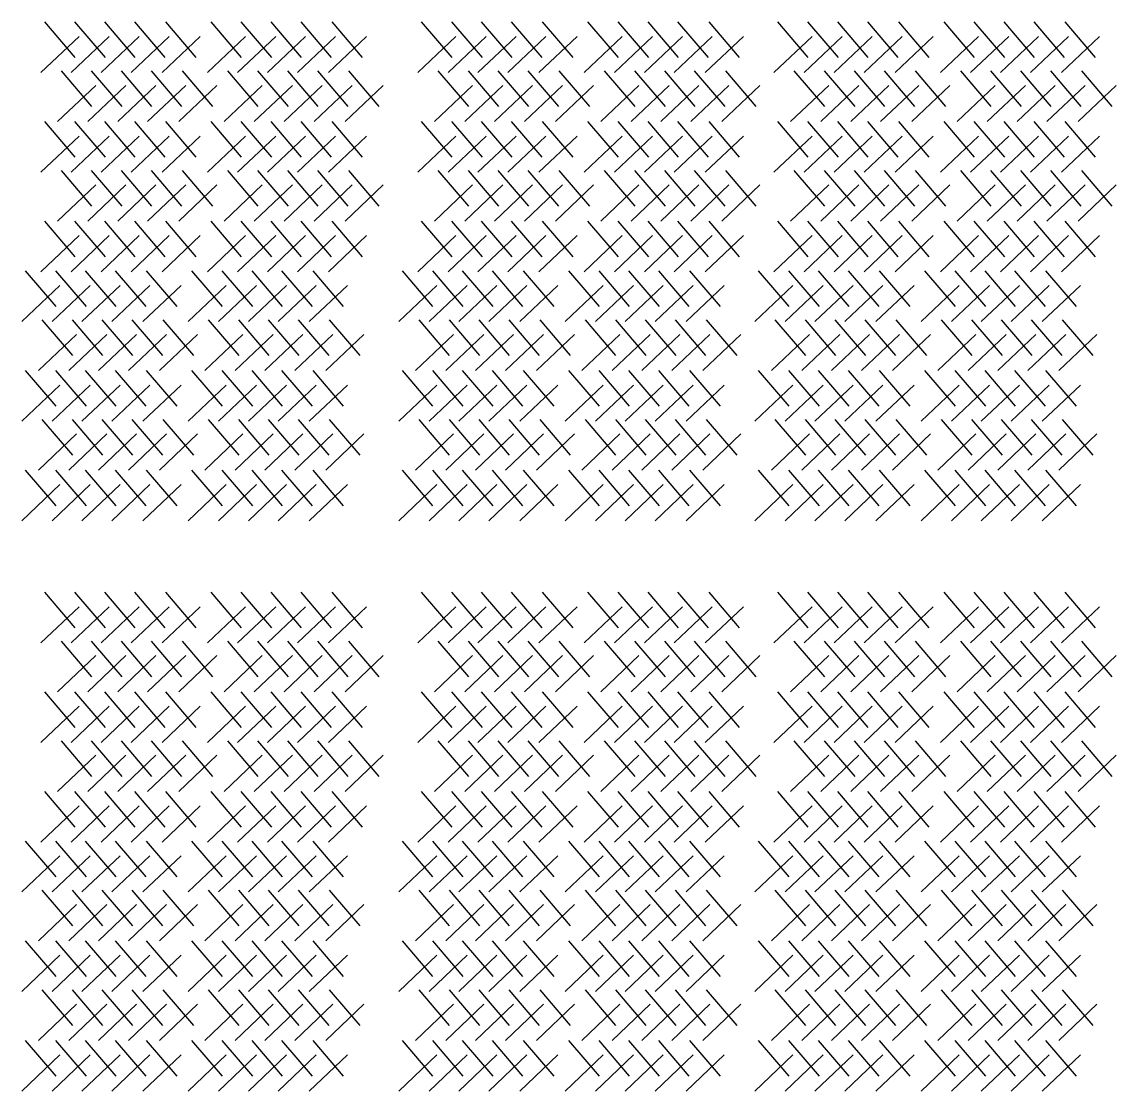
# Model space of a CAD drawing. Extents: x 31 to 9025, y 100 to 14053.
# Drawn here: x 31 to 2743, y 7274 to 9923 of the extents above; entities that cross this region are included whole.
import ezdxf

# ---------------------------------------------------------------- set-up
doc = ezdxf.new("R2010")
doc.units = 0

msp = doc.modelspace()

# ---------------------------------------------------------------- linework, layer by layer
for p, q in [((86.5, 9922.9), (162, 9834.3)), ((161.5, 9922.9), (237.1, 9834.3)), ((235.4, 9922.9), (310.9, 9834.3)), ((309.6, 9922.9), (385.2, 9834.3)), ((386.6, 9922.9), (462.1, 9834.3)), ((498.9, 9922.9), (574.4, 9834.3)), ((573.9, 9922.9), (649.5, 9834.3)), ((647.8, 9922.9), (723.4, 9834.3)), ((722, 9922.9), (797.6, 9834.3)), ((799, 9922.9), (874.6, 9834.3)), ((1020.8, 9922.9), (1096.3, 9834.3)), ((1095.8, 9922.9), (1171.4, 9834.3)), ((1169.7, 9922.9), (1245.3, 9834.3)), ((1243.9, 9922.9), (1319.5, 9834.3)), ((1320.9, 9922.9), (1396.5, 9834.3)), ((1433.2, 9922.9), (1508.8, 9834.3)), ((1508.2, 9922.9), (1583.8, 9834.3)), ((1582.1, 9922.9), (1657.7, 9834.3)), ((1656.3, 9922.9), (1731.9, 9834.3)), ((1733.3, 9922.9), (1808.9, 9834.3)), ((1903.6, 9922.9), (1979.1, 9834.3)), ((1978.6, 9922.9), (2054.2, 9834.3)), ((2052.5, 9922.9), (2128.1, 9834.3)), ((2126.7, 9922.9), (2202.3, 9834.3)), ((2203.7, 9922.9), (2279.3, 9834.3)), ((2316, 9922.9), (2391.6, 9834.3)), ((2391, 9922.9), (2466.6, 9834.3)), ((2464.9, 9922.9), (2540.5, 9834.3)), ((2539.1, 9922.9), (2614.7, 9834.3)), ((2616.1, 9922.9), (2691.7, 9834.3)), ((172.4, 9886.9), (78.1, 9797.3)), ((247.5, 9886.9), (153.2, 9797.3)), ((321.4, 9886.9), (227, 9797.3)), ((395.6, 9886.9), (301.3, 9797.3)), ((472.6, 9886.9), (378.2, 9797.3)), ((584.9, 9886.9), (490.5, 9797.3)), ((659.9, 9886.9), (565.6, 9797.3)), ((733.8, 9886.9), (639.5, 9797.3)), ((808, 9886.9), (713.7, 9797.3)), ((885, 9886.9), (790.7, 9797.3)), ((1106.8, 9886.9), (1012.4, 9797.3)), ((1181.8, 9886.9), (1087.5, 9797.3)), ((1255.7, 9886.9), (1161.4, 9797.3)), ((1329.9, 9886.9), (1235.6, 9797.3)), ((1406.9, 9886.9), (1312.6, 9797.3)), ((1519.2, 9886.9), (1424.9, 9797.3)), ((1594.2, 9886.9), (1499.9, 9797.3)), ((1668.1, 9886.9), (1573.8, 9797.3)), ((1742.3, 9886.9), (1648, 9797.3)), ((1819.3, 9886.9), (1725, 9797.3)), ((1989.6, 9886.9), (1895.2, 9797.3)), ((2064.6, 9886.9), (1970.3, 9797.3)), ((2138.5, 9886.9), (2044.2, 9797.3)), ((2212.7, 9886.9), (2118.4, 9797.3)), ((2289.7, 9886.9), (2195.4, 9797.3)), ((2402, 9886.9), (2307.7, 9797.3)), ((2477, 9886.9), (2382.7, 9797.3)), ((2550.9, 9886.9), (2456.6, 9797.3)), ((2625.1, 9886.9), (2530.8, 9797.3)), ((2702.1, 9886.9), (2607.8, 9797.3)), ((127.7, 9801.6), (203.3, 9713)), ((202.7, 9801.6), (278.3, 9713)), ((276.6, 9801.6), (352.2, 9713)), ((350.8, 9801.6), (426.4, 9713)), ((427.8, 9801.6), (503.4, 9713)), ((540.1, 9801.6), (615.7, 9713)), ((615.2, 9801.6), (690.7, 9713)), ((689, 9801.6), (764.6, 9713)), ((763.3, 9801.6), (838.8, 9713)), ((840.2, 9801.6), (915.8, 9713)), ((1062, 9801.6), (1137.6, 9713)), ((1137.1, 9801.6), (1212.6, 9713)), ((1210.9, 9801.6), (1286.5, 9713)), ((1285.2, 9801.6), (1360.7, 9713)), ((1362.1, 9801.6), (1437.7, 9713)), ((1474.4, 9801.6), (1550, 9713)), ((1549.5, 9801.6), (1625.1, 9713)), ((1623.4, 9801.6), (1698.9, 9713)), ((1697.6, 9801.6), (1773.1, 9713)), ((1774.6, 9801.6), (1850.1, 9713)), ((1944.8, 9801.6), (2020.4, 9713)), ((2019.9, 9801.6), (2095.4, 9713)), ((2093.7, 9801.6), (2169.3, 9713)), ((2168, 9801.6), (2243.5, 9713)), ((2244.9, 9801.6), (2320.5, 9713)), ((2357.2, 9801.6), (2432.8, 9713)), ((2432.3, 9801.6), (2507.8, 9713)), ((2506.1, 9801.6), (2581.7, 9713)), ((2580.4, 9801.6), (2655.9, 9713)), ((2657.3, 9801.6), (2732.9, 9713)), ((213.7, 9765.7), (119.3, 9676)), ((288.7, 9765.7), (194.4, 9676)), ((362.6, 9765.7), (268.3, 9676)), ((436.8, 9765.7), (342.5, 9676)), ((513.8, 9765.7), (419.5, 9676)), ((626.1, 9765.7), (531.8, 9676)), ((701.2, 9765.7), (606.8, 9676)), ((775, 9765.7), (680.7, 9676)), ((849.2, 9765.7), (754.9, 9676)), ((926.2, 9765.7), (831.9, 9676)), ((1148, 9765.7), (1053.7, 9676)), ((1223.1, 9765.7), (1128.7, 9676)), ((1296.9, 9765.7), (1202.6, 9676)), ((1371.2, 9765.7), (1276.8, 9676)), ((1448.1, 9765.7), (1353.8, 9676)), ((1560.4, 9765.7), (1466.1, 9676)), ((1635.5, 9765.7), (1541.1, 9676)), ((1709.3, 9765.7), (1615, 9676)), ((1783.6, 9765.7), (1689.2, 9676)), ((1860.5, 9765.7), (1766.2, 9676)), ((2030.8, 9765.7), (1936.5, 9676)), ((2105.9, 9765.7), (2011.5, 9676)), ((2179.7, 9765.7), (2085.4, 9676)), ((2254, 9765.7), (2159.6, 9676)), ((2330.9, 9765.7), (2236.6, 9676)), ((2443.2, 9765.7), (2348.9, 9676)), ((2518.3, 9765.7), (2423.9, 9676)), ((2592.1, 9765.7), (2497.8, 9676)), ((2666.4, 9765.7), (2572, 9676)), ((2743.3, 9765.7), (2649, 9676)), ((86.5, 9676.1), (162, 9587.5)), ((161.5, 9676.1), (237.1, 9587.5)), ((235.4, 9676.1), (310.9, 9587.5)), ((309.6, 9676.1), (385.2, 9587.5)), ((386.6, 9676.1), (462.1, 9587.5)), ((498.9, 9676.1), (574.4, 9587.5)), ((573.9, 9676.1), (649.5, 9587.5)), ((647.8, 9676.1), (723.4, 9587.5)), ((722, 9676.1), (797.6, 9587.5)), ((799, 9676.1), (874.6, 9587.5)), ((1020.8, 9676.1), (1096.3, 9587.5)), ((1095.8, 9676.1), (1171.4, 9587.5)), ((1169.7, 9676.1), (1245.3, 9587.5)), ((1243.9, 9676.1), (1319.5, 9587.5)), ((1320.9, 9676.1), (1396.5, 9587.5)), ((1433.2, 9676.1), (1508.8, 9587.5)), ((1508.2, 9676.1), (1583.8, 9587.5)), ((1582.1, 9676.1), (1657.7, 9587.5)), ((1656.3, 9676.1), (1731.9, 9587.5)), ((1733.3, 9676.1), (1808.9, 9587.5)), ((1903.6, 9676.1), (1979.1, 9587.5)), ((1978.6, 9676.1), (2054.2, 9587.5)), ((2052.5, 9676.1), (2128.1, 9587.5)), ((2126.7, 9676.1), (2202.3, 9587.5)), ((2203.7, 9676.1), (2279.3, 9587.5)), ((2316, 9676.1), (2391.6, 9587.5)), ((2391, 9676.1), (2466.6, 9587.5)), ((2464.9, 9676.1), (2540.5, 9587.5)), ((2539.1, 9676.1), (2614.7, 9587.5)), ((2616.1, 9676.1), (2691.7, 9587.5)), ((172.4, 9640.2), (78.1, 9550.5)), ((247.5, 9640.2), (153.2, 9550.5)), ((321.4, 9640.2), (227, 9550.5)), ((395.6, 9640.2), (301.3, 9550.5)), ((472.6, 9640.2), (378.2, 9550.5)), ((584.9, 9640.2), (490.5, 9550.5)), ((659.9, 9640.2), (565.6, 9550.5)), ((733.8, 9640.2), (639.5, 9550.5)), ((808, 9640.2), (713.7, 9550.5)), ((885, 9640.2), (790.7, 9550.5)), ((1106.8, 9640.2), (1012.4, 9550.5)), ((1181.8, 9640.2), (1087.5, 9550.5)), ((1255.7, 9640.2), (1161.4, 9550.5)), ((1329.9, 9640.2), (1235.6, 9550.5)), ((1406.9, 9640.2), (1312.6, 9550.5)), ((1519.2, 9640.2), (1424.9, 9550.5)), ((1594.2, 9640.2), (1499.9, 9550.5)), ((1668.1, 9640.2), (1573.8, 9550.5)), ((1742.3, 9640.2), (1648, 9550.5)), ((1819.3, 9640.2), (1725, 9550.5)), ((1989.6, 9640.2), (1895.2, 9550.5)), ((2064.6, 9640.2), (1970.3, 9550.5)), ((2138.5, 9640.2), (2044.2, 9550.5)), ((2212.7, 9640.2), (2118.4, 9550.5)), ((2289.7, 9640.2), (2195.4, 9550.5)), ((2402, 9640.2), (2307.7, 9550.5)), ((2477, 9640.2), (2382.7, 9550.5)), ((2550.9, 9640.2), (2456.6, 9550.5)), ((2625.1, 9640.2), (2530.8, 9550.5)), ((2702.1, 9640.2), (2607.8, 9550.5)), ((127.7, 9554.9), (203.3, 9466.3)), ((202.7, 9554.9), (278.3, 9466.3)), ((276.6, 9554.9), (352.2, 9466.3)), ((350.8, 9554.9), (426.4, 9466.3)), ((427.8, 9554.9), (503.4, 9466.3)), ((540.1, 9554.9), (615.7, 9466.3)), ((615.2, 9554.9), (690.7, 9466.3)), ((689, 9554.9), (764.6, 9466.3)), ((763.3, 9554.9), (838.8, 9466.3)), ((840.2, 9554.9), (915.8, 9466.3)), ((1062, 9554.9), (1137.6, 9466.3)), ((1137.1, 9554.9), (1212.6, 9466.3)), ((1210.9, 9554.9), (1286.5, 9466.3)), ((1285.2, 9554.9), (1360.7, 9466.3)), ((1362.1, 9554.9), (1437.7, 9466.3)), ((1474.4, 9554.9), (1550, 9466.3)), ((1549.5, 9554.9), (1625.1, 9466.3)), ((1623.4, 9554.9), (1698.9, 9466.3)), ((1697.6, 9554.9), (1773.1, 9466.3)), ((1774.6, 9554.9), (1850.1, 9466.3)), ((1944.8, 9554.9), (2020.4, 9466.3)), ((2019.9, 9554.9), (2095.4, 9466.3)), ((2093.7, 9554.9), (2169.3, 9466.3)), ((2168, 9554.9), (2243.5, 9466.3)), ((2244.9, 9554.9), (2320.5, 9466.3)), ((2357.2, 9554.9), (2432.8, 9466.3)), ((2432.3, 9554.9), (2507.8, 9466.3)), ((2506.1, 9554.9), (2581.7, 9466.3)), ((2580.4, 9554.9), (2655.9, 9466.3)), ((2657.3, 9554.9), (2732.9, 9466.3)), ((213.7, 9518.9), (119.3, 9429.3)), ((288.7, 9518.9), (194.4, 9429.3)), ((362.6, 9518.9), (268.3, 9429.3)), ((436.8, 9518.9), (342.5, 9429.3)), ((513.8, 9518.9), (419.5, 9429.3)), ((626.1, 9518.9), (531.8, 9429.3)), ((701.2, 9518.9), (606.8, 9429.3)), ((775, 9518.9), (680.7, 9429.3)), ((849.2, 9518.9), (754.9, 9429.3)), ((926.2, 9518.9), (831.9, 9429.3)), ((1148, 9518.9), (1053.7, 9429.3)), ((1223.1, 9518.9), (1128.7, 9429.3)), ((1296.9, 9518.9), (1202.6, 9429.3)), ((1371.2, 9518.9), (1276.8, 9429.3)), ((1448.1, 9518.9), (1353.8, 9429.3)), ((1560.4, 9518.9), (1466.1, 9429.3)), ((1635.5, 9518.9), (1541.1, 9429.3)), ((1709.3, 9518.9), (1615, 9429.3)), ((1783.6, 9518.9), (1689.2, 9429.3)), ((1860.5, 9518.9), (1766.2, 9429.3)), ((2030.8, 9518.9), (1936.5, 9429.3)), ((2105.9, 9518.9), (2011.5, 9429.3)), ((2179.7, 9518.9), (2085.4, 9429.3)), ((2254, 9518.9), (2159.6, 9429.3)), ((2330.9, 9518.9), (2236.6, 9429.3)), ((2443.2, 9518.9), (2348.9, 9429.3)), ((2518.3, 9518.9), (2423.9, 9429.3)), ((2592.1, 9518.9), (2497.8, 9429.3)), ((2666.4, 9518.9), (2572, 9429.3)), ((2743.3, 9518.9), (2649, 9429.3)), ((86.5, 9429.4), (162, 9340.8)), ((161.5, 9429.4), (237.1, 9340.8)), ((235.4, 9429.4), (310.9, 9340.8)), ((309.6, 9429.4), (385.2, 9340.8)), ((386.6, 9429.4), (462.1, 9340.8)), ((498.9, 9429.4), (574.4, 9340.8)), ((573.9, 9429.4), (649.5, 9340.8)), ((647.8, 9429.4), (723.4, 9340.8)), ((722, 9429.4), (797.6, 9340.8)), ((799, 9429.4), (874.6, 9340.8)), ((1020.8, 9429.4), (1096.3, 9340.8)), ((1095.8, 9429.4), (1171.4, 9340.8)), ((1169.7, 9429.4), (1245.3, 9340.8)), ((1243.9, 9429.4), (1319.5, 9340.8)), ((1320.9, 9429.4), (1396.5, 9340.8)), ((1433.2, 9429.4), (1508.8, 9340.8)), ((1508.2, 9429.4), (1583.8, 9340.8)), ((1582.1, 9429.4), (1657.7, 9340.8)), ((1656.3, 9429.4), (1731.9, 9340.8)), ((1733.3, 9429.4), (1808.9, 9340.8)), ((1903.6, 9429.4), (1979.1, 9340.8)), ((1978.6, 9429.4), (2054.2, 9340.8)), ((2052.5, 9429.4), (2128.1, 9340.8)), ((2126.7, 9429.4), (2202.3, 9340.8)), ((2203.7, 9429.4), (2279.3, 9340.8)), ((2316, 9429.4), (2391.6, 9340.8)), ((2391, 9429.4), (2466.6, 9340.8)), ((2464.9, 9429.4), (2540.5, 9340.8)), ((2539.1, 9429.4), (2614.7, 9340.8)), ((2616.1, 9429.4), (2691.7, 9340.8)), ((172.4, 9393.4), (78.1, 9303.8)), ((247.5, 9393.4), (153.2, 9303.8)), ((321.4, 9393.4), (227, 9303.8)), ((395.6, 9393.4), (301.3, 9303.8)), ((472.6, 9393.4), (378.2, 9303.8)), ((584.9, 9393.4), (490.5, 9303.8)), ((659.9, 9393.4), (565.6, 9303.8)), ((733.8, 9393.4), (639.5, 9303.8)), ((808, 9393.4), (713.7, 9303.8)), ((885, 9393.4), (790.7, 9303.8)), ((1106.8, 9393.4), (1012.4, 9303.8)), ((1181.8, 9393.4), (1087.5, 9303.8)), ((1255.7, 9393.4), (1161.4, 9303.8)), ((1329.9, 9393.4), (1235.6, 9303.8)), ((1406.9, 9393.4), (1312.6, 9303.8)), ((1519.2, 9393.4), (1424.9, 9303.8)), ((1594.2, 9393.4), (1499.9, 9303.8)), ((1668.1, 9393.4), (1573.8, 9303.8)), ((1742.3, 9393.4), (1648, 9303.8)), ((1819.3, 9393.4), (1725, 9303.8)), ((1989.6, 9393.4), (1895.2, 9303.8)), ((2064.6, 9393.4), (1970.3, 9303.8)), ((2138.5, 9393.4), (2044.2, 9303.8)), ((2212.7, 9393.4), (2118.4, 9303.8)), ((2289.7, 9393.4), (2195.4, 9303.8)), ((2402, 9393.4), (2307.7, 9303.8)), ((2477, 9393.4), (2382.7, 9303.8)), ((2550.9, 9393.4), (2456.6, 9303.8)), ((2625.1, 9393.4), (2530.8, 9303.8)), ((2702.1, 9393.4), (2607.8, 9303.8)), ((39.1, 9306), (114.6, 9217.4)), ((114.1, 9306), (189.7, 9217.4)), ((188, 9306), (263.5, 9217.4)), ((262.2, 9306), (337.8, 9217.4)), ((339.2, 9306), (414.7, 9217.4)), ((451.5, 9306), (527, 9217.4)), ((526.5, 9306), (602.1, 9217.4)), ((600.4, 9306), (676, 9217.4)), ((674.6, 9306), (750.2, 9217.4)), ((751.6, 9306), (827.2, 9217.4)), ((973.4, 9306), (1048.9, 9217.4)), ((1048.4, 9306), (1124, 9217.4)), ((1122.3, 9306), (1197.9, 9217.4)), ((1196.5, 9306), (1272.1, 9217.4)), ((1273.5, 9306), (1349.1, 9217.4)), ((1385.8, 9306), (1461.4, 9217.4)), ((1460.8, 9306), (1536.4, 9217.4)), ((1534.7, 9306), (1610.3, 9217.4)), ((1608.9, 9306), (1684.5, 9217.4)), ((1685.9, 9306), (1761.5, 9217.4)), ((1856.2, 9306), (1931.7, 9217.4)), ((1931.2, 9306), (2006.8, 9217.4)), ((2005.1, 9306), (2080.7, 9217.4)), ((2079.3, 9306), (2154.9, 9217.4)), ((2156.3, 9306), (2231.9, 9217.4)), ((2268.6, 9306), (2344.2, 9217.4)), ((2343.6, 9306), (2419.2, 9217.4)), ((2417.5, 9306), (2493.1, 9217.4)), ((2491.7, 9306), (2567.3, 9217.4)), ((2568.7, 9306), (2644.3, 9217.4)), ((125, 9270), (30.7, 9180.4)), ((200.1, 9270), (105.8, 9180.4)), ((274, 9270), (179.6, 9180.4)), ((348.2, 9270), (253.9, 9180.4)), ((425.2, 9270), (330.8, 9180.4)), ((537.5, 9270), (443.1, 9180.4)), ((612.5, 9270), (518.2, 9180.4)), ((686.4, 9270), (592.1, 9180.4)), ((760.6, 9270), (666.3, 9180.4)), ((837.6, 9270), (743.3, 9180.4)), ((1059.4, 9270), (965, 9180.4)), ((1134.4, 9270), (1040.1, 9180.4)), ((1208.3, 9270), (1114, 9180.4)), ((1282.5, 9270), (1188.2, 9180.4)), ((1359.5, 9270), (1265.2, 9180.4)), ((1471.8, 9270), (1377.5, 9180.4)), ((1546.8, 9270), (1452.5, 9180.4)), ((1620.7, 9270), (1526.4, 9180.4)), ((1694.9, 9270), (1600.6, 9180.4)), ((1771.9, 9270), (1677.6, 9180.4)), ((1942.2, 9270), (1847.8, 9180.4)), ((2017.2, 9270), (1922.9, 9180.4)), ((2091.1, 9270), (1996.8, 9180.4)), ((2165.3, 9270), (2071, 9180.4)), ((2242.3, 9270), (2148, 9180.4)), ((2354.6, 9270), (2260.3, 9180.4)), ((2429.6, 9270), (2335.3, 9180.4)), ((2503.5, 9270), (2409.2, 9180.4)), ((2577.7, 9270), (2483.4, 9180.4)), ((2654.7, 9270), (2560.4, 9180.4)), ((80.3, 9184.7), (155.9, 9096.1)), ((155.3, 9184.7), (230.9, 9096.1)), ((229.2, 9184.7), (304.8, 9096.1)), ((303.4, 9184.7), (379, 9096.1)), ((380.4, 9184.7), (456, 9096.1)), ((492.7, 9184.7), (568.3, 9096.1)), ((567.8, 9184.7), (643.3, 9096.1)), ((641.6, 9184.7), (717.2, 9096.1)), ((715.9, 9184.7), (791.4, 9096.1)), ((792.8, 9184.7), (868.4, 9096.1)), ((1014.6, 9184.7), (1090.2, 9096.1)), ((1089.7, 9184.7), (1165.2, 9096.1)), ((1163.5, 9184.7), (1239.1, 9096.1)), ((1237.8, 9184.7), (1313.3, 9096.1)), ((1314.7, 9184.7), (1390.3, 9096.1)), ((1427, 9184.7), (1502.6, 9096.1)), ((1502.1, 9184.7), (1577.7, 9096.1)), ((1576, 9184.7), (1651.5, 9096.1)), ((1650.2, 9184.7), (1725.7, 9096.1)), ((1727.2, 9184.7), (1802.7, 9096.1)), ((1897.4, 9184.7), (1973, 9096.1)), ((1972.5, 9184.7), (2048, 9096.1)), ((2046.3, 9184.7), (2121.9, 9096.1)), ((2120.6, 9184.7), (2196.1, 9096.1)), ((2197.5, 9184.7), (2273.1, 9096.1)), ((2309.8, 9184.7), (2385.4, 9096.1)), ((2384.9, 9184.7), (2460.5, 9096.1)), ((2458.7, 9184.7), (2534.3, 9096.1)), ((2533, 9184.7), (2608.5, 9096.1)), ((2610, 9184.7), (2685.5, 9096.1)), ((166.3, 9148.7), (71.9, 9059.1)), ((241.3, 9148.7), (147, 9059.1)), ((315.2, 9148.7), (220.9, 9059.1)), ((389.4, 9148.7), (295.1, 9059.1)), ((466.4, 9148.7), (372.1, 9059.1)), ((578.7, 9148.7), (484.4, 9059.1)), ((653.8, 9148.7), (559.4, 9059.1)), ((727.6, 9148.7), (633.3, 9059.1)), ((801.9, 9148.7), (707.5, 9059.1)), ((878.8, 9148.7), (784.5, 9059.1)), ((1100.6, 9148.7), (1006.3, 9059.1)), ((1175.7, 9148.7), (1081.3, 9059.1)), ((1249.5, 9148.7), (1155.2, 9059.1)), ((1323.8, 9148.7), (1229.4, 9059.1)), ((1400.7, 9148.7), (1306.4, 9059.1)), ((1513, 9148.7), (1418.7, 9059.1)), ((1588.1, 9148.7), (1493.7, 9059.1)), ((1661.9, 9148.7), (1567.6, 9059.1)), ((1736.2, 9148.7), (1641.8, 9059.1)), ((1813.1, 9148.7), (1718.8, 9059.1)), ((1983.4, 9148.7), (1889.1, 9059.1)), ((2058.5, 9148.7), (1964.1, 9059.1)), ((2132.3, 9148.7), (2038, 9059.1)), ((2206.6, 9148.7), (2112.2, 9059.1)), ((2283.5, 9148.7), (2189.2, 9059.1)), ((2395.8, 9148.7), (2301.5, 9059.1)), ((2470.9, 9148.7), (2376.5, 9059.1)), ((2544.7, 9148.7), (2450.4, 9059.1)), ((2619, 9148.7), (2524.6, 9059.1)), ((2695.9, 9148.7), (2601.6, 9059.1)), ((39.1, 9059.2), (114.6, 8970.6)), ((114.1, 9059.2), (189.7, 8970.6)), ((188, 9059.2), (263.5, 8970.6)), ((262.2, 9059.2), (337.8, 8970.6)), ((339.2, 9059.2), (414.7, 8970.6)), ((451.5, 9059.2), (527, 8970.6)), ((526.5, 9059.2), (602.1, 8970.6)), ((600.4, 9059.2), (676, 8970.6)), ((674.6, 9059.2), (750.2, 8970.6)), ((751.6, 9059.2), (827.2, 8970.6)), ((973.4, 9059.2), (1048.9, 8970.6)), ((1048.4, 9059.2), (1124, 8970.6)), ((1122.3, 9059.2), (1197.9, 8970.6)), ((1196.5, 9059.2), (1272.1, 8970.6)), ((1273.5, 9059.2), (1349.1, 8970.6)), ((1385.8, 9059.2), (1461.4, 8970.6)), ((1460.8, 9059.2), (1536.4, 8970.6)), ((1534.7, 9059.2), (1610.3, 8970.6)), ((1608.9, 9059.2), (1684.5, 8970.6)), ((1685.9, 9059.2), (1761.5, 8970.6)), ((1856.2, 9059.2), (1931.7, 8970.6)), ((1931.2, 9059.2), (2006.8, 8970.6)), ((2005.1, 9059.2), (2080.7, 8970.6)), ((2079.3, 9059.2), (2154.9, 8970.6)), ((2156.3, 9059.2), (2231.9, 8970.6)), ((2268.6, 9059.2), (2344.2, 8970.6)), ((2343.6, 9059.2), (2419.2, 8970.6)), ((2417.5, 9059.2), (2493.1, 8970.6)), ((2491.7, 9059.2), (2567.3, 8970.6)), ((2568.7, 9059.2), (2644.3, 8970.6)), ((125, 9023.2), (30.7, 8933.6)), ((200.1, 9023.2), (105.8, 8933.6)), ((274, 9023.2), (179.6, 8933.6)), ((348.2, 9023.2), (253.9, 8933.6)), ((425.2, 9023.2), (330.8, 8933.6)), ((537.5, 9023.2), (443.1, 8933.6)), ((612.5, 9023.2), (518.2, 8933.6)), ((686.4, 9023.2), (592.1, 8933.6)), ((760.6, 9023.2), (666.3, 8933.6)), ((837.6, 9023.2), (743.3, 8933.6)), ((1059.4, 9023.2), (965, 8933.6)), ((1134.4, 9023.2), (1040.1, 8933.6)), ((1208.3, 9023.2), (1114, 8933.6)), ((1282.5, 9023.2), (1188.2, 8933.6)), ((1359.5, 9023.2), (1265.2, 8933.6)), ((1471.8, 9023.2), (1377.5, 8933.6)), ((1546.8, 9023.2), (1452.5, 8933.6)), ((1620.7, 9023.2), (1526.4, 8933.6)), ((1694.9, 9023.2), (1600.6, 8933.6)), ((1771.9, 9023.2), (1677.6, 8933.6)), ((1942.2, 9023.2), (1847.8, 8933.6)), ((2017.2, 9023.2), (1922.9, 8933.6)), ((2091.1, 9023.2), (1996.8, 8933.6)), ((2165.3, 9023.2), (2071, 8933.6)), ((2242.3, 9023.2), (2148, 8933.6)), ((2354.6, 9023.2), (2260.3, 8933.6)), ((2429.6, 9023.2), (2335.3, 8933.6)), ((2503.5, 9023.2), (2409.2, 8933.6)), ((2577.7, 9023.2), (2483.4, 8933.6)), ((2654.7, 9023.2), (2560.4, 8933.6)), ((80.3, 8937.9), (155.9, 8849.3)), ((155.3, 8937.9), (230.9, 8849.3)), ((229.2, 8937.9), (304.8, 8849.3)), ((303.4, 8937.9), (379, 8849.3)), ((380.4, 8937.9), (456, 8849.3)), ((492.7, 8937.9), (568.3, 8849.3)), ((567.8, 8937.9), (643.3, 8849.3)), ((641.6, 8937.9), (717.2, 8849.3)), ((715.9, 8937.9), (791.4, 8849.3)), ((792.8, 8937.9), (868.4, 8849.3)), ((1014.6, 8937.9), (1090.2, 8849.3)), ((1089.7, 8937.9), (1165.2, 8849.3)), ((1163.5, 8937.9), (1239.1, 8849.3)), ((1237.8, 8937.9), (1313.3, 8849.3)), ((1314.7, 8937.9), (1390.3, 8849.3)), ((1427, 8937.9), (1502.6, 8849.3)), ((1502.1, 8937.9), (1577.7, 8849.3)), ((1576, 8937.9), (1651.5, 8849.3)), ((1650.2, 8937.9), (1725.7, 8849.3)), ((1727.2, 8937.9), (1802.7, 8849.3)), ((1897.4, 8937.9), (1973, 8849.3)), ((1972.5, 8937.9), (2048, 8849.3)), ((2046.3, 8937.9), (2121.9, 8849.3)), ((2120.6, 8937.9), (2196.1, 8849.3)), ((2197.5, 8937.9), (2273.1, 8849.3)), ((2309.8, 8937.9), (2385.4, 8849.3)), ((2384.9, 8937.9), (2460.5, 8849.3)), ((2458.7, 8937.9), (2534.3, 8849.3)), ((2533, 8937.9), (2608.5, 8849.3)), ((2610, 8937.9), (2685.5, 8849.3)), ((166.3, 8902), (71.9, 8812.3)), ((241.3, 8902), (147, 8812.3)), ((315.2, 8902), (220.9, 8812.3)), ((389.4, 8902), (295.1, 8812.3)), ((466.4, 8902), (372.1, 8812.3)), ((578.7, 8902), (484.4, 8812.3)), ((653.8, 8902), (559.4, 8812.3)), ((727.6, 8902), (633.3, 8812.3)), ((801.9, 8902), (707.5, 8812.3)), ((878.8, 8902), (784.5, 8812.3)), ((1100.6, 8902), (1006.3, 8812.3)), ((1175.7, 8902), (1081.3, 8812.3)), ((1249.5, 8902), (1155.2, 8812.3)), ((1323.8, 8902), (1229.4, 8812.3)), ((1400.7, 8902), (1306.4, 8812.3)), ((1513, 8902), (1418.7, 8812.3)), ((1588.1, 8902), (1493.7, 8812.3)), ((1661.9, 8902), (1567.6, 8812.3)), ((1736.2, 8902), (1641.8, 8812.3)), ((1813.1, 8902), (1718.8, 8812.3)), ((1983.4, 8902), (1889.1, 8812.3)), ((2058.5, 8902), (1964.1, 8812.3)), ((2132.3, 8902), (2038, 8812.3)), ((2206.6, 8902), (2112.2, 8812.3)), ((2283.5, 8902), (2189.2, 8812.3)), ((2395.8, 8902), (2301.5, 8812.3)), ((2470.9, 8902), (2376.5, 8812.3)), ((2544.7, 8902), (2450.4, 8812.3)), ((2619, 8902), (2524.6, 8812.3)), ((2695.9, 8902), (2601.6, 8812.3)), ((39.1, 8812.4), (114.6, 8723.8)), ((114.1, 8812.4), (189.7, 8723.8)), ((188, 8812.4), (263.5, 8723.8)), ((262.2, 8812.4), (337.8, 8723.8)), ((339.2, 8812.4), (414.7, 8723.8)), ((451.5, 8812.4), (527, 8723.8)), ((526.5, 8812.4), (602.1, 8723.8)), ((600.4, 8812.4), (676, 8723.8)), ((674.6, 8812.4), (750.2, 8723.8)), ((751.6, 8812.4), (827.2, 8723.8)), ((973.4, 8812.4), (1048.9, 8723.8)), ((1048.4, 8812.4), (1124, 8723.8)), ((1122.3, 8812.4), (1197.9, 8723.8)), ((1196.5, 8812.4), (1272.1, 8723.8)), ((1273.5, 8812.4), (1349.1, 8723.8)), ((1385.8, 8812.4), (1461.4, 8723.8)), ((1460.8, 8812.4), (1536.4, 8723.8)), ((1534.7, 8812.4), (1610.3, 8723.8)), ((1608.9, 8812.4), (1684.5, 8723.8)), ((1685.9, 8812.4), (1761.5, 8723.8)), ((1856.2, 8812.4), (1931.7, 8723.8)), ((1931.2, 8812.4), (2006.8, 8723.8)), ((2005.1, 8812.4), (2080.7, 8723.8)), ((2079.3, 8812.4), (2154.9, 8723.8)), ((2156.3, 8812.4), (2231.9, 8723.8)), ((2268.6, 8812.4), (2344.2, 8723.8)), ((2343.6, 8812.4), (2419.2, 8723.8)), ((2417.5, 8812.4), (2493.1, 8723.8)), ((2491.7, 8812.4), (2567.3, 8723.8)), ((2568.7, 8812.4), (2644.3, 8723.8)), ((125, 8776.5), (30.7, 8686.8)), ((200.1, 8776.5), (105.8, 8686.8)), ((274, 8776.5), (179.6, 8686.8)), ((348.2, 8776.5), (253.9, 8686.8)), ((425.2, 8776.5), (330.8, 8686.8)), ((537.5, 8776.5), (443.1, 8686.8)), ((612.5, 8776.5), (518.2, 8686.8)), ((686.4, 8776.5), (592.1, 8686.8)), ((760.6, 8776.5), (666.3, 8686.8)), ((837.6, 8776.5), (743.3, 8686.8)), ((1059.4, 8776.5), (965, 8686.8)), ((1134.4, 8776.5), (1040.1, 8686.8)), ((1208.3, 8776.5), (1114, 8686.8)), ((1282.5, 8776.5), (1188.2, 8686.8)), ((1359.5, 8776.5), (1265.2, 8686.8)), ((1471.8, 8776.5), (1377.5, 8686.8)), ((1546.8, 8776.5), (1452.5, 8686.8)), ((1620.7, 8776.5), (1526.4, 8686.8)), ((1694.9, 8776.5), (1600.6, 8686.8)), ((1771.9, 8776.5), (1677.6, 8686.8)), ((1942.2, 8776.5), (1847.8, 8686.8)), ((2017.2, 8776.5), (1922.9, 8686.8)), ((2091.1, 8776.5), (1996.8, 8686.8)), ((2165.3, 8776.5), (2071, 8686.8)), ((2242.3, 8776.5), (2148, 8686.8)), ((2354.6, 8776.5), (2260.3, 8686.8)), ((2429.6, 8776.5), (2335.3, 8686.8)), ((2503.5, 8776.5), (2409.2, 8686.8)), ((2577.7, 8776.5), (2483.4, 8686.8)), ((2654.7, 8776.5), (2560.4, 8686.8)), ((86.5, 8509.9), (162, 8421.3)), ((161.5, 8509.9), (237.1, 8421.3)), ((235.4, 8509.9), (310.9, 8421.3)), ((309.6, 8509.9), (385.2, 8421.3)), ((386.6, 8509.9), (462.1, 8421.3)), ((498.9, 8509.9), (574.4, 8421.3)), ((573.9, 8509.9), (649.5, 8421.3)), ((647.8, 8509.9), (723.4, 8421.3)), ((722, 8509.9), (797.6, 8421.3)), ((799, 8509.9), (874.6, 8421.3)), ((1020.8, 8509.9), (1096.3, 8421.3)), ((1095.8, 8509.9), (1171.4, 8421.3)), ((1169.7, 8509.9), (1245.3, 8421.3)), ((1243.9, 8509.9), (1319.5, 8421.3)), ((1320.9, 8509.9), (1396.5, 8421.3)), ((1433.2, 8509.9), (1508.8, 8421.3)), ((1508.2, 8509.9), (1583.8, 8421.3)), ((1582.1, 8509.9), (1657.7, 8421.3)), ((1656.3, 8509.9), (1731.9, 8421.3)), ((1733.3, 8509.9), (1808.9, 8421.3)), ((1903.6, 8509.9), (1979.1, 8421.3)), ((1978.6, 8509.9), (2054.2, 8421.3)), ((2052.5, 8509.9), (2128.1, 8421.3)), ((2126.7, 8509.9), (2202.3, 8421.3)), ((2203.7, 8509.9), (2279.3, 8421.3)), ((2316, 8509.9), (2391.6, 8421.3)), ((2391, 8509.9), (2466.6, 8421.3)), ((2464.9, 8509.9), (2540.5, 8421.3)), ((2539.1, 8509.9), (2614.7, 8421.3)), ((2616.1, 8509.9), (2691.7, 8421.3)), ((172.4, 8474), (78.1, 8384.3)), ((247.5, 8474), (153.2, 8384.3)), ((321.4, 8474), (227, 8384.3)), ((395.6, 8474), (301.3, 8384.3)), ((472.6, 8474), (378.2, 8384.3)), ((584.9, 8474), (490.5, 8384.3)), ((659.9, 8474), (565.6, 8384.3)), ((733.8, 8474), (639.5, 8384.3)), ((808, 8474), (713.7, 8384.3)), ((885, 8474), (790.7, 8384.3)), ((1106.8, 8474), (1012.4, 8384.3)), ((1181.8, 8474), (1087.5, 8384.3)), ((1255.7, 8474), (1161.4, 8384.3)), ((1329.9, 8474), (1235.6, 8384.3)), ((1406.9, 8474), (1312.6, 8384.3)), ((1519.2, 8474), (1424.9, 8384.3)), ((1594.2, 8474), (1499.9, 8384.3)), ((1668.1, 8474), (1573.8, 8384.3)), ((1742.3, 8474), (1648, 8384.3)), ((1819.3, 8474), (1725, 8384.3)), ((1989.6, 8474), (1895.2, 8384.3)), ((2064.6, 8474), (1970.3, 8384.3)), ((2138.5, 8474), (2044.2, 8384.3)), ((2212.7, 8474), (2118.4, 8384.3)), ((2289.7, 8474), (2195.4, 8384.3)), ((2402, 8474), (2307.7, 8384.3)), ((2477, 8474), (2382.7, 8384.3)), ((2550.9, 8474), (2456.6, 8384.3)), ((2625.1, 8474), (2530.8, 8384.3)), ((2702.1, 8474), (2607.8, 8384.3)), ((127.7, 8388.7), (203.3, 8300.1)), ((202.7, 8388.7), (278.3, 8300.1)), ((276.6, 8388.7), (352.2, 8300.1)), ((350.8, 8388.7), (426.4, 8300.1)), ((427.8, 8388.7), (503.4, 8300.1)), ((540.1, 8388.7), (615.7, 8300.1)), ((615.2, 8388.7), (690.7, 8300.1)), ((689, 8388.7), (764.6, 8300.1)), ((763.3, 8388.7), (838.8, 8300.1)), ((840.2, 8388.7), (915.8, 8300.1)), ((1062, 8388.7), (1137.6, 8300.1)), ((1137.1, 8388.7), (1212.6, 8300.1)), ((1210.9, 8388.7), (1286.5, 8300.1)), ((1285.2, 8388.7), (1360.7, 8300.1)), ((1362.1, 8388.7), (1437.7, 8300.1)), ((1474.4, 8388.7), (1550, 8300.1)), ((1549.5, 8388.7), (1625.1, 8300.1)), ((1623.4, 8388.7), (1698.9, 8300.1)), ((1697.6, 8388.7), (1773.1, 8300.1)), ((1774.6, 8388.7), (1850.1, 8300.1)), ((1944.8, 8388.7), (2020.4, 8300.1)), ((2019.9, 8388.7), (2095.4, 8300.1)), ((2093.7, 8388.7), (2169.3, 8300.1)), ((2168, 8388.7), (2243.5, 8300.1)), ((2244.9, 8388.7), (2320.5, 8300.1)), ((2357.2, 8388.7), (2432.8, 8300.1)), ((2432.3, 8388.7), (2507.8, 8300.1)), ((2506.1, 8388.7), (2581.7, 8300.1)), ((2580.4, 8388.7), (2655.9, 8300.1)), ((2657.3, 8388.7), (2732.9, 8300.1)), ((213.7, 8352.7), (119.3, 8263.1)), ((288.7, 8352.7), (194.4, 8263.1)), ((362.6, 8352.7), (268.3, 8263.1)), ((436.8, 8352.7), (342.5, 8263.1)), ((513.8, 8352.7), (419.5, 8263.1)), ((626.1, 8352.7), (531.8, 8263.1)), ((701.2, 8352.7), (606.8, 8263.1)), ((775, 8352.7), (680.7, 8263.1)), ((849.2, 8352.7), (754.9, 8263.1)), ((926.2, 8352.7), (831.9, 8263.1)), ((1148, 8352.7), (1053.7, 8263.1)), ((1223.1, 8352.7), (1128.7, 8263.1)), ((1296.9, 8352.7), (1202.6, 8263.1)), ((1371.2, 8352.7), (1276.8, 8263.1)), ((1448.1, 8352.7), (1353.8, 8263.1)), ((1560.4, 8352.7), (1466.1, 8263.1)), ((1635.5, 8352.7), (1541.1, 8263.1)), ((1709.3, 8352.7), (1615, 8263.1)), ((1783.6, 8352.7), (1689.2, 8263.1)), ((1860.5, 8352.7), (1766.2, 8263.1)), ((2030.8, 8352.7), (1936.5, 8263.1)), ((2105.9, 8352.7), (2011.5, 8263.1)), ((2179.7, 8352.7), (2085.4, 8263.1)), ((2254, 8352.7), (2159.6, 8263.1)), ((2330.9, 8352.7), (2236.6, 8263.1)), ((2443.2, 8352.7), (2348.9, 8263.1)), ((2518.3, 8352.7), (2423.9, 8263.1)), ((2592.1, 8352.7), (2497.8, 8263.1)), ((2666.4, 8352.7), (2572, 8263.1)), ((2743.3, 8352.7), (2649, 8263.1)), ((86.5, 8263.2), (162, 8174.6)), ((161.5, 8263.2), (237.1, 8174.6)), ((235.4, 8263.2), (310.9, 8174.6)), ((309.6, 8263.2), (385.2, 8174.6)), ((386.6, 8263.2), (462.1, 8174.6)), ((498.9, 8263.2), (574.4, 8174.6)), ((573.9, 8263.2), (649.5, 8174.6)), ((647.8, 8263.2), (723.4, 8174.6)), ((722, 8263.2), (797.6, 8174.6)), ((799, 8263.2), (874.6, 8174.6)), ((1020.8, 8263.2), (1096.3, 8174.6)), ((1095.8, 8263.2), (1171.4, 8174.6)), ((1169.7, 8263.2), (1245.3, 8174.6)), ((1243.9, 8263.2), (1319.5, 8174.6)), ((1320.9, 8263.2), (1396.5, 8174.6)), ((1433.2, 8263.2), (1508.8, 8174.6)), ((1508.2, 8263.2), (1583.8, 8174.6)), ((1582.1, 8263.2), (1657.7, 8174.6)), ((1656.3, 8263.2), (1731.9, 8174.6)), ((1733.3, 8263.2), (1808.9, 8174.6)), ((1903.6, 8263.2), (1979.1, 8174.6)), ((1978.6, 8263.2), (2054.2, 8174.6)), ((2052.5, 8263.2), (2128.1, 8174.6)), ((2126.7, 8263.2), (2202.3, 8174.6)), ((2203.7, 8263.2), (2279.3, 8174.6)), ((2316, 8263.2), (2391.6, 8174.6)), ((2391, 8263.2), (2466.6, 8174.6)), ((2464.9, 8263.2), (2540.5, 8174.6)), ((2539.1, 8263.2), (2614.7, 8174.6)), ((2616.1, 8263.2), (2691.7, 8174.6)), ((172.4, 8227.2), (78.1, 8137.6)), ((247.5, 8227.2), (153.2, 8137.6)), ((321.4, 8227.2), (227, 8137.6)), ((395.6, 8227.2), (301.3, 8137.6)), ((472.6, 8227.2), (378.2, 8137.6)), ((584.9, 8227.2), (490.5, 8137.6)), ((659.9, 8227.2), (565.6, 8137.6)), ((733.8, 8227.2), (639.5, 8137.6)), ((808, 8227.2), (713.7, 8137.6)), ((885, 8227.2), (790.7, 8137.6)), ((1106.8, 8227.2), (1012.4, 8137.6)), ((1181.8, 8227.2), (1087.5, 8137.6)), ((1255.7, 8227.2), (1161.4, 8137.6)), ((1329.9, 8227.2), (1235.6, 8137.6)), ((1406.9, 8227.2), (1312.6, 8137.6)), ((1519.2, 8227.2), (1424.9, 8137.6)), ((1594.2, 8227.2), (1499.9, 8137.6)), ((1668.1, 8227.2), (1573.8, 8137.6)), ((1742.3, 8227.2), (1648, 8137.6)), ((1819.3, 8227.2), (1725, 8137.6)), ((1989.6, 8227.2), (1895.2, 8137.6)), ((2064.6, 8227.2), (1970.3, 8137.6)), ((2138.5, 8227.2), (2044.2, 8137.6)), ((2212.7, 8227.2), (2118.4, 8137.6)), ((2289.7, 8227.2), (2195.4, 8137.6)), ((2402, 8227.2), (2307.7, 8137.6)), ((2477, 8227.2), (2382.7, 8137.6)), ((2550.9, 8227.2), (2456.6, 8137.6)), ((2625.1, 8227.2), (2530.8, 8137.6)), ((2702.1, 8227.2), (2607.8, 8137.6)), ((127.7, 8141.9), (203.3, 8053.3)), ((202.7, 8141.9), (278.3, 8053.3)), ((276.6, 8141.9), (352.2, 8053.3)), ((350.8, 8141.9), (426.4, 8053.3)), ((427.8, 8141.9), (503.4, 8053.3)), ((540.1, 8141.9), (615.7, 8053.3)), ((615.2, 8141.9), (690.7, 8053.3)), ((689, 8141.9), (764.6, 8053.3)), ((763.3, 8141.9), (838.8, 8053.3)), ((840.2, 8141.9), (915.8, 8053.3)), ((1062, 8141.9), (1137.6, 8053.3)), ((1137.1, 8141.9), (1212.6, 8053.3)), ((1210.9, 8141.9), (1286.5, 8053.3)), ((1285.2, 8141.9), (1360.7, 8053.3)), ((1362.1, 8141.9), (1437.7, 8053.3)), ((1474.4, 8141.9), (1550, 8053.3)), ((1549.5, 8141.9), (1625.1, 8053.3)), ((1623.4, 8141.9), (1698.9, 8053.3)), ((1697.6, 8141.9), (1773.1, 8053.3)), ((1774.6, 8141.9), (1850.1, 8053.3)), ((1944.8, 8141.9), (2020.4, 8053.3)), ((2019.9, 8141.9), (2095.4, 8053.3)), ((2093.7, 8141.9), (2169.3, 8053.3)), ((2168, 8141.9), (2243.5, 8053.3)), ((2244.9, 8141.9), (2320.5, 8053.3)), ((2357.2, 8141.9), (2432.8, 8053.3)), ((2432.3, 8141.9), (2507.8, 8053.3)), ((2506.1, 8141.9), (2581.7, 8053.3)), ((2580.4, 8141.9), (2655.9, 8053.3)), ((2657.3, 8141.9), (2732.9, 8053.3)), ((213.7, 8105.9), (119.3, 8016.3)), ((288.7, 8105.9), (194.4, 8016.3)), ((362.6, 8105.9), (268.3, 8016.3)), ((436.8, 8105.9), (342.5, 8016.3)), ((513.8, 8105.9), (419.5, 8016.3)), ((626.1, 8105.9), (531.8, 8016.3)), ((701.2, 8105.9), (606.8, 8016.3)), ((775, 8105.9), (680.7, 8016.3)), ((849.2, 8105.9), (754.9, 8016.3)), ((926.2, 8105.9), (831.9, 8016.3)), ((1148, 8105.9), (1053.7, 8016.3)), ((1223.1, 8105.9), (1128.7, 8016.3)), ((1296.9, 8105.9), (1202.6, 8016.3)), ((1371.2, 8105.9), (1276.8, 8016.3)), ((1448.1, 8105.9), (1353.8, 8016.3)), ((1560.4, 8105.9), (1466.1, 8016.3)), ((1635.5, 8105.9), (1541.1, 8016.3)), ((1709.3, 8105.9), (1615, 8016.3)), ((1783.6, 8105.9), (1689.2, 8016.3)), ((1860.5, 8105.9), (1766.2, 8016.3)), ((2030.8, 8105.9), (1936.5, 8016.3)), ((2105.9, 8105.9), (2011.5, 8016.3)), ((2179.7, 8105.9), (2085.4, 8016.3)), ((2254, 8105.9), (2159.6, 8016.3)), ((2330.9, 8105.9), (2236.6, 8016.3)), ((2443.2, 8105.9), (2348.9, 8016.3)), ((2518.3, 8105.9), (2423.9, 8016.3)), ((2592.1, 8105.9), (2497.8, 8016.3)), ((2666.4, 8105.9), (2572, 8016.3)), ((2743.3, 8105.9), (2649, 8016.3)), ((86.5, 8016.4), (162, 7927.8)), ((161.5, 8016.4), (237.1, 7927.8)), ((235.4, 8016.4), (310.9, 7927.8)), ((309.6, 8016.4), (385.2, 7927.8)), ((386.6, 8016.4), (462.1, 7927.8)), ((498.9, 8016.4), (574.4, 7927.8)), ((573.9, 8016.4), (649.5, 7927.8)), ((647.8, 8016.4), (723.4, 7927.8)), ((722, 8016.4), (797.6, 7927.8)), ((799, 8016.4), (874.6, 7927.8)), ((1020.8, 8016.4), (1096.3, 7927.8)), ((1095.8, 8016.4), (1171.4, 7927.8)), ((1169.7, 8016.4), (1245.3, 7927.8)), ((1243.9, 8016.4), (1319.5, 7927.8)), ((1320.9, 8016.4), (1396.5, 7927.8)), ((1433.2, 8016.4), (1508.8, 7927.8)), ((1508.2, 8016.4), (1583.8, 7927.8)), ((1582.1, 8016.4), (1657.7, 7927.8)), ((1656.3, 8016.4), (1731.9, 7927.8)), ((1733.3, 8016.4), (1808.9, 7927.8)), ((1903.6, 8016.4), (1979.1, 7927.8)), ((1978.6, 8016.4), (2054.2, 7927.8)), ((2052.5, 8016.4), (2128.1, 7927.8)), ((2126.7, 8016.4), (2202.3, 7927.8)), ((2203.7, 8016.4), (2279.3, 7927.8)), ((2316, 8016.4), (2391.6, 7927.8)), ((2391, 8016.4), (2466.6, 7927.8)), ((2464.9, 8016.4), (2540.5, 7927.8)), ((2539.1, 8016.4), (2614.7, 7927.8)), ((2616.1, 8016.4), (2691.7, 7927.8)), ((172.4, 7980.4), (78.1, 7890.8)), ((247.5, 7980.4), (153.2, 7890.8)), ((321.4, 7980.4), (227, 7890.8)), ((395.6, 7980.4), (301.3, 7890.8)), ((472.6, 7980.4), (378.2, 7890.8)), ((584.9, 7980.4), (490.5, 7890.8)), ((659.9, 7980.4), (565.6, 7890.8)), ((733.8, 7980.4), (639.5, 7890.8)), ((808, 7980.4), (713.7, 7890.8)), ((885, 7980.4), (790.7, 7890.8)), ((1106.8, 7980.4), (1012.4, 7890.8)), ((1181.8, 7980.4), (1087.5, 7890.8)), ((1255.7, 7980.4), (1161.4, 7890.8)), ((1329.9, 7980.4), (1235.6, 7890.8)), ((1406.9, 7980.4), (1312.6, 7890.8)), ((1519.2, 7980.4), (1424.9, 7890.8)), ((1594.2, 7980.4), (1499.9, 7890.8)), ((1668.1, 7980.4), (1573.8, 7890.8)), ((1742.3, 7980.4), (1648, 7890.8)), ((1819.3, 7980.4), (1725, 7890.8)), ((1989.6, 7980.4), (1895.2, 7890.8)), ((2064.6, 7980.4), (1970.3, 7890.8)), ((2138.5, 7980.4), (2044.2, 7890.8)), ((2212.7, 7980.4), (2118.4, 7890.8)), ((2289.7, 7980.4), (2195.4, 7890.8)), ((2402, 7980.4), (2307.7, 7890.8)), ((2477, 7980.4), (2382.7, 7890.8)), ((2550.9, 7980.4), (2456.6, 7890.8)), ((2625.1, 7980.4), (2530.8, 7890.8)), ((2702.1, 7980.4), (2607.8, 7890.8)), ((39.1, 7893), (114.6, 7804.4)), ((114.1, 7893), (189.7, 7804.4)), ((188, 7893), (263.5, 7804.4)), ((262.2, 7893), (337.8, 7804.4)), ((339.2, 7893), (414.7, 7804.4)), ((451.5, 7893), (527, 7804.4)), ((526.5, 7893), (602.1, 7804.4)), ((600.4, 7893), (676, 7804.4)), ((674.6, 7893), (750.2, 7804.4)), ((751.6, 7893), (827.2, 7804.4)), ((973.4, 7893), (1048.9, 7804.4)), ((1048.4, 7893), (1124, 7804.4)), ((1122.3, 7893), (1197.9, 7804.4)), ((1196.5, 7893), (1272.1, 7804.4)), ((1273.5, 7893), (1349.1, 7804.4)), ((1385.8, 7893), (1461.4, 7804.4)), ((1460.8, 7893), (1536.4, 7804.4)), ((1534.7, 7893), (1610.3, 7804.4)), ((1608.9, 7893), (1684.5, 7804.4)), ((1685.9, 7893), (1761.5, 7804.4)), ((1856.2, 7893), (1931.7, 7804.4)), ((1931.2, 7893), (2006.8, 7804.4)), ((2005.1, 7893), (2080.7, 7804.4)), ((2079.3, 7893), (2154.9, 7804.4)), ((2156.3, 7893), (2231.9, 7804.4)), ((2268.6, 7893), (2344.2, 7804.4)), ((2343.6, 7893), (2419.2, 7804.4)), ((2417.5, 7893), (2493.1, 7804.4)), ((2491.7, 7893), (2567.3, 7804.4)), ((2568.7, 7893), (2644.3, 7804.4)), ((125, 7857), (30.7, 7767.4)), ((200.1, 7857), (105.8, 7767.4)), ((274, 7857), (179.6, 7767.4)), ((348.2, 7857), (253.9, 7767.4)), ((425.2, 7857), (330.8, 7767.4)), ((537.5, 7857), (443.1, 7767.4)), ((612.5, 7857), (518.2, 7767.4)), ((686.4, 7857), (592.1, 7767.4)), ((760.6, 7857), (666.3, 7767.4)), ((837.6, 7857), (743.3, 7767.4)), ((1059.4, 7857), (965, 7767.4)), ((1134.4, 7857), (1040.1, 7767.4)), ((1208.3, 7857), (1114, 7767.4)), ((1282.5, 7857), (1188.2, 7767.4)), ((1359.5, 7857), (1265.2, 7767.4)), ((1471.8, 7857), (1377.5, 7767.4)), ((1546.8, 7857), (1452.5, 7767.4)), ((1620.7, 7857), (1526.4, 7767.4)), ((1694.9, 7857), (1600.6, 7767.4)), ((1771.9, 7857), (1677.6, 7767.4)), ((1942.2, 7857), (1847.8, 7767.4)), ((2017.2, 7857), (1922.9, 7767.4)), ((2091.1, 7857), (1996.8, 7767.4)), ((2165.3, 7857), (2071, 7767.4)), ((2242.3, 7857), (2148, 7767.4)), ((2354.6, 7857), (2260.3, 7767.4)), ((2429.6, 7857), (2335.3, 7767.4)), ((2503.5, 7857), (2409.2, 7767.4)), ((2577.7, 7857), (2483.4, 7767.4)), ((2654.7, 7857), (2560.4, 7767.4)), ((80.3, 7771.7), (155.9, 7683.1)), ((155.3, 7771.7), (230.9, 7683.1)), ((229.2, 7771.7), (304.8, 7683.1)), ((303.4, 7771.7), (379, 7683.1)), ((380.4, 7771.7), (456, 7683.1)), ((492.7, 7771.7), (568.3, 7683.1)), ((567.8, 7771.7), (643.3, 7683.1)), ((641.6, 7771.7), (717.2, 7683.1)), ((715.9, 7771.7), (791.4, 7683.1)), ((792.8, 7771.7), (868.4, 7683.1)), ((1014.6, 7771.7), (1090.2, 7683.1)), ((1089.7, 7771.7), (1165.2, 7683.1)), ((1163.5, 7771.7), (1239.1, 7683.1)), ((1237.8, 7771.7), (1313.3, 7683.1)), ((1314.7, 7771.7), (1390.3, 7683.1)), ((1427, 7771.7), (1502.6, 7683.1)), ((1502.1, 7771.7), (1577.7, 7683.1)), ((1576, 7771.7), (1651.5, 7683.1)), ((1650.2, 7771.7), (1725.7, 7683.1)), ((1727.2, 7771.7), (1802.7, 7683.1)), ((1897.4, 7771.7), (1973, 7683.1)), ((1972.5, 7771.7), (2048, 7683.1)), ((2046.3, 7771.7), (2121.9, 7683.1)), ((2120.6, 7771.7), (2196.1, 7683.1)), ((2197.5, 7771.7), (2273.1, 7683.1)), ((2309.8, 7771.7), (2385.4, 7683.1)), ((2384.9, 7771.7), (2460.5, 7683.1)), ((2458.7, 7771.7), (2534.3, 7683.1)), ((2533, 7771.7), (2608.5, 7683.1)), ((2610, 7771.7), (2685.5, 7683.1)), ((166.3, 7735.8), (71.9, 7646.1)), ((241.3, 7735.8), (147, 7646.1)), ((315.2, 7735.8), (220.9, 7646.1)), ((389.4, 7735.8), (295.1, 7646.1)), ((466.4, 7735.8), (372.1, 7646.1)), ((578.7, 7735.8), (484.4, 7646.1)), ((653.8, 7735.8), (559.4, 7646.1)), ((727.6, 7735.8), (633.3, 7646.1)), ((801.9, 7735.8), (707.5, 7646.1)), ((878.8, 7735.8), (784.5, 7646.1)), ((1100.6, 7735.8), (1006.3, 7646.1)), ((1175.7, 7735.8), (1081.3, 7646.1)), ((1249.5, 7735.8), (1155.2, 7646.1)), ((1323.8, 7735.8), (1229.4, 7646.1)), ((1400.7, 7735.8), (1306.4, 7646.1)), ((1513, 7735.8), (1418.7, 7646.1)), ((1588.1, 7735.8), (1493.7, 7646.1)), ((1661.9, 7735.8), (1567.6, 7646.1)), ((1736.2, 7735.8), (1641.8, 7646.1)), ((1813.1, 7735.8), (1718.8, 7646.1)), ((1983.4, 7735.8), (1889.1, 7646.1)), ((2058.5, 7735.8), (1964.1, 7646.1)), ((2132.3, 7735.8), (2038, 7646.1)), ((2206.6, 7735.8), (2112.2, 7646.1)), ((2283.5, 7735.8), (2189.2, 7646.1)), ((2395.8, 7735.8), (2301.5, 7646.1)), ((2470.9, 7735.8), (2376.5, 7646.1)), ((2544.7, 7735.8), (2450.4, 7646.1)), ((2619, 7735.8), (2524.6, 7646.1)), ((2695.9, 7735.8), (2601.6, 7646.1)), ((39.1, 7646.2), (114.6, 7557.6)), ((114.1, 7646.2), (189.7, 7557.6)), ((188, 7646.2), (263.5, 7557.6)), ((262.2, 7646.2), (337.8, 7557.6)), ((339.2, 7646.2), (414.7, 7557.6)), ((451.5, 7646.2), (527, 7557.6)), ((526.5, 7646.2), (602.1, 7557.6)), ((600.4, 7646.2), (676, 7557.6)), ((674.6, 7646.2), (750.2, 7557.6)), ((751.6, 7646.2), (827.2, 7557.6)), ((973.4, 7646.2), (1048.9, 7557.6)), ((1048.4, 7646.2), (1124, 7557.6)), ((1122.3, 7646.2), (1197.9, 7557.6)), ((1196.5, 7646.2), (1272.1, 7557.6)), ((1273.5, 7646.2), (1349.1, 7557.6)), ((1385.8, 7646.2), (1461.4, 7557.6)), ((1460.8, 7646.2), (1536.4, 7557.6)), ((1534.7, 7646.2), (1610.3, 7557.6)), ((1608.9, 7646.2), (1684.5, 7557.6)), ((1685.9, 7646.2), (1761.5, 7557.6)), ((1856.2, 7646.2), (1931.7, 7557.6)), ((1931.2, 7646.2), (2006.8, 7557.6)), ((2005.1, 7646.2), (2080.7, 7557.6)), ((2079.3, 7646.2), (2154.9, 7557.6)), ((2156.3, 7646.2), (2231.9, 7557.6)), ((2268.6, 7646.2), (2344.2, 7557.6)), ((2343.6, 7646.2), (2419.2, 7557.6)), ((2417.5, 7646.2), (2493.1, 7557.6)), ((2491.7, 7646.2), (2567.3, 7557.6)), ((2568.7, 7646.2), (2644.3, 7557.6)), ((125, 7610.3), (30.7, 7520.6)), ((200.1, 7610.3), (105.8, 7520.6)), ((274, 7610.3), (179.6, 7520.6)), ((348.2, 7610.3), (253.9, 7520.6)), ((425.2, 7610.3), (330.8, 7520.6)), ((537.5, 7610.3), (443.1, 7520.6)), ((612.5, 7610.3), (518.2, 7520.6)), ((686.4, 7610.3), (592.1, 7520.6)), ((760.6, 7610.3), (666.3, 7520.6)), ((837.6, 7610.3), (743.3, 7520.6)), ((1059.4, 7610.3), (965, 7520.6)), ((1134.4, 7610.3), (1040.1, 7520.6)), ((1208.3, 7610.3), (1114, 7520.6)), ((1282.5, 7610.3), (1188.2, 7520.6)), ((1359.5, 7610.3), (1265.2, 7520.6)), ((1471.8, 7610.3), (1377.5, 7520.6)), ((1546.8, 7610.3), (1452.5, 7520.6)), ((1620.7, 7610.3), (1526.4, 7520.6)), ((1694.9, 7610.3), (1600.6, 7520.6)), ((1771.9, 7610.3), (1677.6, 7520.6)), ((1942.2, 7610.3), (1847.8, 7520.6)), ((2017.2, 7610.3), (1922.9, 7520.6)), ((2091.1, 7610.3), (1996.8, 7520.6)), ((2165.3, 7610.3), (2071, 7520.6)), ((2242.3, 7610.3), (2148, 7520.6)), ((2354.6, 7610.3), (2260.3, 7520.6)), ((2429.6, 7610.3), (2335.3, 7520.6)), ((2503.5, 7610.3), (2409.2, 7520.6)), ((2577.7, 7610.3), (2483.4, 7520.6)), ((2654.7, 7610.3), (2560.4, 7520.6)), ((80.3, 7525), (155.9, 7436.4)), ((155.3, 7525), (230.9, 7436.4)), ((229.2, 7525), (304.8, 7436.4)), ((303.4, 7525), (379, 7436.4)), ((380.4, 7525), (456, 7436.4)), ((492.7, 7525), (568.3, 7436.4)), ((567.8, 7525), (643.3, 7436.4)), ((641.6, 7525), (717.2, 7436.4)), ((715.9, 7525), (791.4, 7436.4)), ((792.8, 7525), (868.4, 7436.4)), ((1014.6, 7525), (1090.2, 7436.4)), ((1089.7, 7525), (1165.2, 7436.4)), ((1163.5, 7525), (1239.1, 7436.4)), ((1237.8, 7525), (1313.3, 7436.4)), ((1314.7, 7525), (1390.3, 7436.4)), ((1427, 7525), (1502.6, 7436.4)), ((1502.1, 7525), (1577.7, 7436.4)), ((1576, 7525), (1651.5, 7436.4)), ((1650.2, 7525), (1725.7, 7436.4)), ((1727.2, 7525), (1802.7, 7436.4)), ((1897.4, 7525), (1973, 7436.4)), ((1972.5, 7525), (2048, 7436.4)), ((2046.3, 7525), (2121.9, 7436.4)), ((2120.6, 7525), (2196.1, 7436.4)), ((2197.5, 7525), (2273.1, 7436.4)), ((2309.8, 7525), (2385.4, 7436.4)), ((2384.9, 7525), (2460.5, 7436.4)), ((2458.7, 7525), (2534.3, 7436.4)), ((2533, 7525), (2608.5, 7436.4)), ((2610, 7525), (2685.5, 7436.4)), ((166.3, 7489), (71.9, 7399.4)), ((241.3, 7489), (147, 7399.4)), ((315.2, 7489), (220.9, 7399.4)), ((389.4, 7489), (295.1, 7399.4)), ((466.4, 7489), (372.1, 7399.4)), ((578.7, 7489), (484.4, 7399.4)), ((653.8, 7489), (559.4, 7399.4)), ((727.6, 7489), (633.3, 7399.4)), ((801.9, 7489), (707.5, 7399.4)), ((878.8, 7489), (784.5, 7399.4)), ((1100.6, 7489), (1006.3, 7399.4)), ((1175.7, 7489), (1081.3, 7399.4)), ((1249.5, 7489), (1155.2, 7399.4)), ((1323.8, 7489), (1229.4, 7399.4)), ((1400.7, 7489), (1306.4, 7399.4)), ((1513, 7489), (1418.7, 7399.4)), ((1588.1, 7489), (1493.7, 7399.4)), ((1661.9, 7489), (1567.6, 7399.4)), ((1736.2, 7489), (1641.8, 7399.4)), ((1813.1, 7489), (1718.8, 7399.4)), ((1983.4, 7489), (1889.1, 7399.4)), ((2058.5, 7489), (1964.1, 7399.4)), ((2132.3, 7489), (2038, 7399.4)), ((2206.6, 7489), (2112.2, 7399.4)), ((2283.5, 7489), (2189.2, 7399.4)), ((2395.8, 7489), (2301.5, 7399.4)), ((2470.9, 7489), (2376.5, 7399.4)), ((2544.7, 7489), (2450.4, 7399.4)), ((2619, 7489), (2524.6, 7399.4)), ((2695.9, 7489), (2601.6, 7399.4)), ((39.1, 7399.5), (114.6, 7310.9)), ((114.1, 7399.5), (189.7, 7310.9)), ((188, 7399.5), (263.5, 7310.9)), ((262.2, 7399.5), (337.8, 7310.9)), ((339.2, 7399.5), (414.7, 7310.9)), ((451.5, 7399.5), (527, 7310.9)), ((526.5, 7399.5), (602.1, 7310.9)), ((600.4, 7399.5), (676, 7310.9)), ((674.6, 7399.5), (750.2, 7310.9)), ((751.6, 7399.5), (827.2, 7310.9)), ((973.4, 7399.5), (1048.9, 7310.9)), ((1048.4, 7399.5), (1124, 7310.9)), ((1122.3, 7399.5), (1197.9, 7310.9)), ((1196.5, 7399.5), (1272.1, 7310.9)), ((1273.5, 7399.5), (1349.1, 7310.9)), ((1385.8, 7399.5), (1461.4, 7310.9)), ((1460.8, 7399.5), (1536.4, 7310.9)), ((1534.7, 7399.5), (1610.3, 7310.9)), ((1608.9, 7399.5), (1684.5, 7310.9)), ((1685.9, 7399.5), (1761.5, 7310.9)), ((1856.2, 7399.5), (1931.7, 7310.9)), ((1931.2, 7399.5), (2006.8, 7310.9)), ((2005.1, 7399.5), (2080.7, 7310.9)), ((2079.3, 7399.5), (2154.9, 7310.9)), ((2156.3, 7399.5), (2231.9, 7310.9)), ((2268.6, 7399.5), (2344.2, 7310.9)), ((2343.6, 7399.5), (2419.2, 7310.9)), ((2417.5, 7399.5), (2493.1, 7310.9)), ((2491.7, 7399.5), (2567.3, 7310.9)), ((2568.7, 7399.5), (2644.3, 7310.9)), ((125, 7363.5), (30.7, 7273.9)), ((200.1, 7363.5), (105.8, 7273.9)), ((274, 7363.5), (179.6, 7273.9)), ((348.2, 7363.5), (253.9, 7273.9)), ((425.2, 7363.5), (330.8, 7273.9)), ((537.5, 7363.5), (443.1, 7273.9)), ((612.5, 7363.5), (518.2, 7273.9)), ((686.4, 7363.5), (592.1, 7273.9)), ((760.6, 7363.5), (666.3, 7273.9)), ((837.6, 7363.5), (743.3, 7273.9)), ((1059.4, 7363.5), (965, 7273.9)), ((1134.4, 7363.5), (1040.1, 7273.9)), ((1208.3, 7363.5), (1114, 7273.9)), ((1282.5, 7363.5), (1188.2, 7273.9)), ((1359.5, 7363.5), (1265.2, 7273.9)), ((1471.8, 7363.5), (1377.5, 7273.9)), ((1546.8, 7363.5), (1452.5, 7273.9)), ((1620.7, 7363.5), (1526.4, 7273.9)), ((1694.9, 7363.5), (1600.6, 7273.9)), ((1771.9, 7363.5), (1677.6, 7273.9)), ((1942.2, 7363.5), (1847.8, 7273.9)), ((2017.2, 7363.5), (1922.9, 7273.9)), ((2091.1, 7363.5), (1996.8, 7273.9)), ((2165.3, 7363.5), (2071, 7273.9)), ((2242.3, 7363.5), (2148, 7273.9)), ((2354.6, 7363.5), (2260.3, 7273.9)), ((2429.6, 7363.5), (2335.3, 7273.9)), ((2503.5, 7363.5), (2409.2, 7273.9)), ((2577.7, 7363.5), (2483.4, 7273.9)), ((2654.7, 7363.5), (2560.4, 7273.9))]:
    msp.add_line(p, q)

doc.saveas('drawing.dxf')
